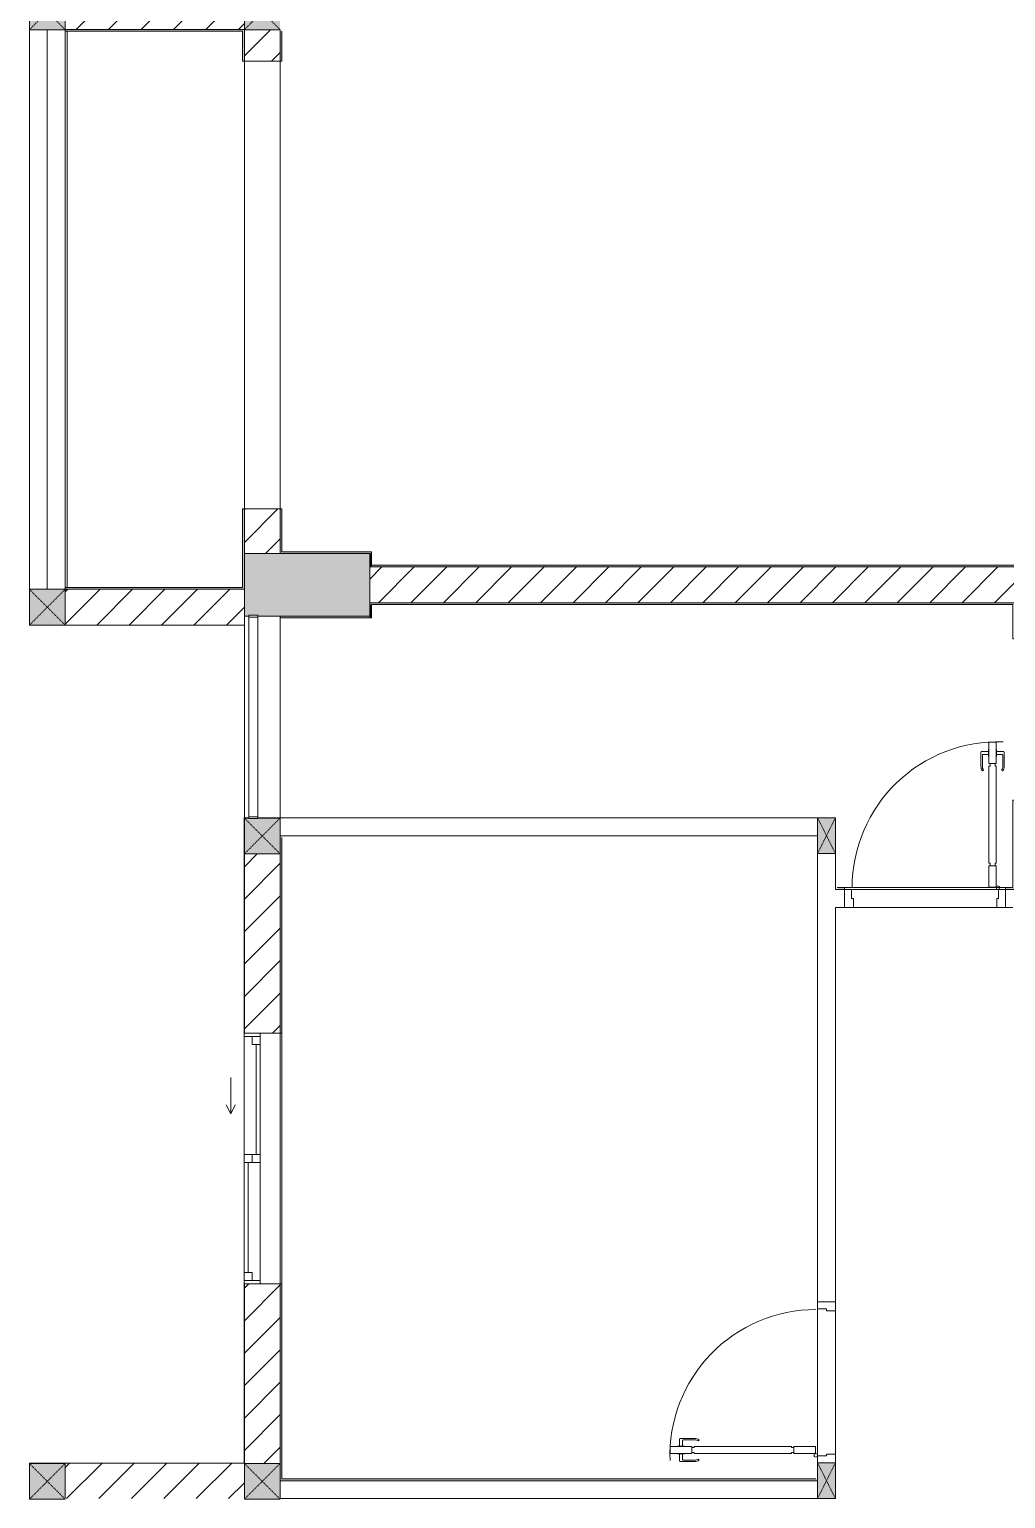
# Model space of a CAD drawing. Header units: millimetres. Extents: x 31499 to 223976, y 3719 to 80291.
# Drawn here: x 202874 to 208324, y 56637 to 64837 of the extents above; entities that cross this region are included whole.
import ezdxf

# ---------------------------------------------------------------- set-up
doc = ezdxf.new("R2010")
doc.units = ezdxf.units.MM
doc.linetypes.add('IMPORT-Dash _2_', pattern=[6, 3, -3])
for name, color, linetype, lineweight in [('A-DETL-GENF-7', 170, 'Continuous', 9), ('A-DOOR-2', 170, 'Continuous', 9), ('A-FLOR-1', 170, 'Continuous', 9), ('A-FLOR-HRAL-6', 170, 'Continuous', 9), ('A-GLAZ-5', 170, 'Continuous', 9), ('A-WALL-1', 170, 'Continuous', 9), ('A-WALL-PATT-3', 170, 'Continuous', 9), ('A_1404_dwg-1', 170, 'Continuous', 9), ('I-WALL', 170, 'Continuous', 9), ('I-WALL-1', 170, 'Continuous', 9), ('S-COLS-1', 170, 'Continuous', 9), ('S-COLS-12', 170, 'IMPORT-Dash _2_', 9), ('S-COLS-2', 170, 'Continuous', 9), ('S-COLS-4', 170, 'Continuous', 9), ('S-COLS-HDLN-1', 170, 'IMPORT-Dash _2_', 9)]:
    doc.layers.add(name, color=color, linetype=linetype, lineweight=lineweight)
pattern_1 = [(45, (0, 0), (-90.50967, 90.50967), [])]

# ---------------------------------------------------------------- blocks, each defined once
blk = doc.blocks.new('A_1404_dwg_NCV_TKTC_KET CAU_rvt-1-TKTC_MB HOÀN THIỆN SÀN TẦNG 3-4-4819833-KeyPlan-CH2A_Tầng 3 - Tầng 8')
at = {"layer": 'S-COLS-1'}
blk.add_hatch(color=256, dxfattribs=at).paths.add_polyline_path([(108152.6, 61561.9), (108152.6, 61911.9), (107452.6, 61911.9), (107452.6, 61561.9), (107477.5, 61566.9), (107652.6, 61561.9)])
at = {"layer": 'A-FLOR-1'}
for p, q in [((106252.6, 64835.3), (106252.6, 61713.6)), ((107452.4, 60438.1), (107452.4, 56835.3))]:
    blk.add_line(p, q, dxfattribs=at)
at = {"layer": 'S-COLS-2'}
for p, q in [((107652.6, 61911.9), (107452.6, 61911.9)), ((108152.6, 61636.9), (108152.6, 61836.9)), ((107452.6, 61711.9), (107452.6, 61561.9))]:
    blk.add_line(p, q, dxfattribs=at)
blk = doc.blocks.new('A_1404_dwg_DOOR_CW_01 CANH MO-PANEL KINH - DIW_01-900x2200-CỬA GỖ VÂN LAMINATE-V58-TKTC_MB HOÀN THIỆN SÀN TẦNG 3-4-4819849-KeyPlan-CH2A_Tầng 3 - Tầng 8')
at = {"layer": 'A-DETL-GENF-7'}
for p, q in [((109882.1, 56930.3), (109882.1, 56969.3)), ((109965.6, 56973.3), (109886.1, 56973.3)), ((109899.1, 56930.3), (109899.1, 56961.3)), ((109903.1, 56965.3), (109965.6, 56965.3)), ((109991.4, 56965.2), (109986.8, 56958.6)), ((109882.1, 56886.3), (109882.1, 56847.3)), ((109965.6, 56843.3), (109886.1, 56843.3)), ((109899.1, 56886.3), (109899.1, 56855.3)), ((109903.1, 56851.3), (109965.6, 56851.3)), ((109991.4, 56851.4), (109986.8, 56858))]:
    blk.add_line(p, q, dxfattribs=at)
at = {"layer": 'A-DETL-GENF-7', "flags": 128}
for points in [[(109830.6, 56888.3), (109830.6, 56928.3), (109950.6, 56928.3), (109950.6, 56888.3)], [(109910.3, 56930.3), (109910.3, 56928.3), (109870.8, 56928.3), (109870.8, 56930.3)], [(110506.6, 56922.3), (110506.6, 56928.3), (109964.6, 56928.3), (109964.6, 56922.3), (109950.6, 56922.3), (109950.6, 56894.3), (109964.6, 56894.3), (109964.6, 56888.3), (110506.6, 56888.3), (110506.6, 56894.3), (110520.6, 56894.3), (110520.6, 56922.3)], [(110520.6, 56928.3), (110520.6, 56888.3), (110640.6, 56888.3), (110640.6, 56928.3)], [(109910.3, 56886.3), (109910.3, 56888.3), (109870.8, 56888.3), (109870.8, 56886.3)]]:
    blk.add_lwpolyline(points, close=True, dxfattribs=at)
at = {"layer": 'A-DETL-GENF-7'}
blk.add_circle((110642.6, 56878.3), 10, dxfattribs=at)
for centre, radius, start, end in [((110642.6, 56878.3), 814, 90, 182), ((109886.1, 56969.3), 4, 90, 180), ((109903.1, 56961.3), 4, 90, 180), ((109965.6, 56928.3), 45, 55, 90), ((109965.6, 56928.3), 37, 55, 90), ((109886.1, 56847.3), 4, 180, 270), ((109903.1, 56855.3), 4, 180, 270), ((109965.6, 56888.3), 37, 270, 305), ((109965.6, 56888.3), 45, 270, 305)]:
    blk.add_arc(centre, radius, start, end, dxfattribs=at)
at = {"layer": 'A-DOOR-2'}
blk.add_line((110652.6, 56878.3), (110652.6, 56903.3), dxfattribs=at)
at = {"layer": 'A-DOOR-2', "flags": 128}
blk.add_lwpolyline([(110752.6, 57685.3), (110752.6, 57735.3), (110652.6, 57735.3), (110652.6, 57695.3), (110702.6, 57695.3), (110702.6, 57685.3)], close=True, dxfattribs=at)
blk.add_lwpolyline([(110752.6, 56836.9), (110752.6, 56885.3), (110702.6, 56885.3), (110702.6, 56875.3), (110652.6, 56875.3), (110652.6, 56836.9)], dxfattribs=at)
blk = doc.blocks.new('A_1404_dwg_Railing - 50 x 10mm-901205-TKTC_MB HOÀN THIỆN SÀN TẦNG 3-4-4819861-KeyPlan-CH2A_Tầng 3 - Tầng 8')
at = {"layer": 'A-FLOR-HRAL-6', "flags": 128}
blk.add_lwpolyline([(107527.5, 61566.9), (107477.5, 61566.9), (107477.5, 61556.9), (107527.5, 61556.9)], close=True, dxfattribs=at)
blk = doc.blocks.new('A_1404_dwg_Railing - 50 x 10mm-901205-TKTC_MB HOÀN THIỆN SÀN TẦNG 3-4-V107-KeyPlan-CH2A_Tầng 3 - Tầng 8')
at = {"layer": 'A-FLOR-HRAL-6'}
for p, q in [((107527.5, 60435.3), (107527.5, 60441.9)), ((107477.5, 60431.9), (107527.5, 60431.9))]:
    blk.add_line(p, q, dxfattribs=at)
at = {"layer": 'A-FLOR-HRAL-6', "flags": 128}
blk.add_lwpolyline([(107527.5, 60441.9), (107477.5, 60441.9), (107477.5, 60431.9)], dxfattribs=at)
blk = doc.blocks.new('A_1404_dwg_Railing - Railing-883253-TKTC_MB HOÀN THIỆN SÀN TẦNG 3-4-4819862-KeyPlan-CH2A_Tầng 3 - Tầng 8')
at = {"layer": 'A-FLOR-HRAL-6'}
for p, q in [((107477.5, 61556.9), (107477.5, 60441.9)), ((107527.5, 60441.9), (107527.5, 61556.9))]:
    blk.add_line(p, q, dxfattribs=at)
for name in ['A_1404_dwg_Railing - 50 x 10mm-901205-TKTC_MB HOÀN THIỆN SÀN TẦNG 3-4-4819861-KeyPlan-CH2A_Tầng 3 - Tầng 8', 'A_1404_dwg_Railing - 50 x 10mm-901205-TKTC_MB HOÀN THIỆN SÀN TẦNG 3-4-V107-KeyPlan-CH2A_Tầng 3 - Tầng 8']:
    blk.add_blockref(name, (0, 0))
blk = doc.blocks.new('A_1404_dwg_G1_SOF - BO TRU - 100x200-745959-TKTC_MB HOÀN THIỆN SÀN TẦNG 3-4-4819847-KeyPlan-CH2A_Tầng 3 - Tầng 8')
at = {"layer": 'S-COLS-1'}
blk.add_hatch(color=256, dxfattribs=at).paths.add_polyline_path([(111052.6, 40036.9), (111052.6, 40236.9), (110952.6, 40236.9), (110952.6, 40036.9)])
at = {"layer": 'S-COLS-1', "flags": 128}
blk.add_lwpolyline([(110952.6, 40036.9), (111052.6, 40036.9), (111052.6, 40236.9), (110952.6, 40236.9)], close=True, dxfattribs=at)
at = {"layer": 'S-COLS-HDLN-1'}
for p, q in [((110952.6, 40036.9), (111052.6, 40236.9)), ((111052.6, 40036.9), (110952.6, 40236.9))]:
    blk.add_line(p, q, dxfattribs=at)
blk = doc.blocks.new('A_1404_dwg_DOOR_CW_01 CANH MO-PANEL KINH - DIG_01-900x2200-CỬA NHÔM KÍNH-901215-TKTC_MB HOÀN THIỆN SÀN TẦNG 3-4-4819898-KeyPlan-CH2A_Tầng 3 - Tầng 8')
at = {"layer": 'A-DETL-GENF-7'}
for p, q in [((37864.6, 68823.9), (37864.6, 68903.4)), ((37907.6, 68907.4), (37868.6, 68907.4)), ((37872.6, 68886.4), (37872.6, 68823.9)), ((37907.6, 68890.4), (37876.6, 68890.4)), ((37951.6, 68907.4), (37990.6, 68907.4)), ((37951.6, 68890.4), (37982.6, 68890.4)), ((37986.6, 68886.4), (37986.6, 68823.9)), ((37994.6, 68823.9), (37994.6, 68903.4)), ((37872.7, 68798.1), (37879.3, 68802.7)), ((37986.4, 68798.1), (37979.9, 68802.7))]:
    blk.add_line(p, q, dxfattribs=at)
at = {"layer": 'A-DETL-GENF-7', "flags": 128}
for points in [[(37907.6, 68879.2), (37909.6, 68879.2), (37909.6, 68918.7), (37907.6, 68918.7)], [(37949.6, 68958.9), (37909.6, 68958.9), (37909.6, 68838.9), (37949.6, 68838.9)], [(37951.6, 68879.2), (37949.6, 68879.2), (37949.6, 68918.7), (37951.6, 68918.7)], [(37915.6, 68282.9), (37909.6, 68282.9), (37909.6, 68824.9), (37915.6, 68824.9), (37915.6, 68838.9), (37943.6, 68838.9), (37943.6, 68824.9), (37949.6, 68824.9), (37949.6, 68282.9), (37943.6, 68282.9), (37943.6, 68268.9), (37915.6, 68268.9)], [(37909.6, 68268.9), (37949.6, 68268.9), (37949.6, 68148.9), (37909.6, 68148.9)]]:
    blk.add_lwpolyline(points, close=True, dxfattribs=at)
at = {"layer": 'A-DETL-GENF-7'}
blk.add_circle((37959.6, 68146.9), 10, dxfattribs=at)
for centre, radius, start, end in [((37959.6, 68146.9), 814, 88, 180), ((37868.6, 68903.4), 4, 90, 180), ((37876.6, 68886.4), 4, 90, 180), ((37982.6, 68886.4), 4, 0, 90), ((37990.6, 68903.4), 4, 0, 90), ((37909.6, 68823.9), 45, 180, 215), ((37909.6, 68823.9), 37, 180, 215), ((37949.6, 68823.9), 37, 325, 0), ((37949.6, 68823.9), 45, 325, 0)]:
    blk.add_arc(centre, radius, start, end, dxfattribs=at)
at = {"layer": 'A-DOOR-2'}
blk.add_line((37959.6, 68136.9), (37934.6, 68136.9), dxfattribs=at)
at = {"layer": 'A-DOOR-2', "flags": 128}
for points in [[(37102.6, 68036.9), (37102.6, 68136.9), (37142.6, 68136.9), (37142.6, 68086.9), (37152.6, 68086.9), (37152.6, 68036.9)], [(37952.6, 68036.9), (37952.6, 68086.9), (37962.6, 68086.9), (37962.6, 68136.9), (38002.6, 68136.9), (38002.6, 68036.9)]]:
    blk.add_lwpolyline(points, close=True, dxfattribs=at)
blk = doc.blocks.new('A_1404_dwg_NCV_TKTC_TANG 3 - 4_rvt-1-TKTC_MB HOÀN THIỆN SÀN TẦNG 3-4-4819943-KeyPlan-CH2A_Tầng 3 - Tầng 8')
at = {"layer": 'A-WALL-PATT-3'}
for points in [[(106452.6, 64826.9), (107442.6, 64826.9), (107442.6, 64836.9), (106452.6, 64835.3)], [(108162.6, 61912), (108162.6, 61922), (107662.6, 61922), (107662.6, 61912), (108152.6, 61912)], [(108152.6, 61836.9), (108162.6, 61836.9), (108162.6, 61912), (108152.6, 61911.9), (108152.6, 61846.9)], [(115142.6, 61836.9), (115152.6, 61836.9), (115152.6, 61846.9), (108162.6, 61846.9), (108162.6, 61836.9), (111952.2, 61836.9)], [(107442.6, 61711.9), (107442.6, 61721.9), (106452.6, 61721.9), (106452.6, 61711.9)], [(109765.5, 61626.9), (111752.6, 61626.9), (111752.2, 61636.9), (108152.6, 61636.9), (108152.6, 61626.9), (108162.6, 61626.9)], [(108152.6, 61551.9), (108162.6, 61551.9), (108162.6, 61626.9), (108152.6, 61626.9), (108152.6, 61561.9)], [(107652.6, 61551.9), (108152.6, 61551.9), (108152.6, 61561.9), (107652.6, 61561.9)], [(110652.6, 56736.9), (110652.6, 56746.9), (107662.6, 56746.9), (107662.6, 56736.9), (109765.5, 56736.9)]]:
    blk.add_hatch(color=256, dxfattribs=at).paths.add_polyline_path(points)
h = blk.add_hatch(color=256, dxfattribs=at)
h.paths.add_polyline_path([(107452.6, 61711.9), (107452.6, 62160.3), (107442.6, 62160.3), (107442.6, 61711.9)])
h.paths.add_polyline_path([(107442.6, 64660.3), (107452.6, 64660.3), (107452.6, 64836.9), (107442.6, 64835.3)])
h = blk.add_hatch(color=256, dxfattribs=at)
h.paths.add_polyline_path([(107662.6, 61912), (107662.6, 62160.3), (107652.6, 62160.3), (107652.6, 61912)])
h.paths.add_polyline_path([(107652.6, 64660.3), (107662.6, 64660.3), (107662.6, 64826.9), (107652.6, 64826.9)])
h = blk.add_hatch(color=256, dxfattribs=at)
h.paths.add_polyline_path([(107652.6, 56736.9), (107662.6, 56736.9), (107662.6, 57835.3), (107652.6, 57835.3), (107652.6, 56746.9)])
h.paths.add_polyline_path([(107652.6, 59235.3), (107662.6, 59235.3), (107662.6, 60326.9), (107652.6, 60326.9), (107652.6, 60235.3)])
h = blk.add_hatch(color=256, dxfattribs=at)
h.paths.add_polyline_path([(111752.6, 60036.9), (111752.6, 60046.9), (111702.6, 60046.9), (111702.6, 60036.9), (111742.6, 60036.9)])
h.paths.add_polyline_path([(110762.6, 60036.9), (110802.6, 60036.9), (110802.6, 60046.9), (110762.6, 60046.9)])
at = {"layer": 'A-FLOR-1'}
for p, q in [((107652.6, 64835.3), (107652.6, 64826.9)), ((107652.6, 64660.3), (107652.6, 62160.3)), ((108152.6, 61911.9), (108152.6, 61836.9)), ((107652.6, 60336.9), (107652.6, 60326.9)), ((111662.6, 60036.9), (110842.6, 60036.9)), ((110652.6, 56875.3), (110652.6, 57695.3)), ((110752.6, 57685.3), (110752.6, 56885.3))]:
    blk.add_line(p, q, dxfattribs=at)
at = {"layer": 'A-FLOR-1', "flags": 128}
for points in [[(107452.6, 64660.3), (107452.6, 62160.3), (107652.6, 62160.3), (107652.6, 64660.3)], [(111652.6, 59936.9), (110852.6, 59936.9)]]:
    blk.add_lwpolyline(points, close=True, dxfattribs=at)
at = {"layer": 'A-WALL-1'}
for p, q in [((107527.5, 61561.9), (107652.6, 61561.9)), ((110652.6, 60436.9), (107652.6, 60436.9)), ((107652.6, 60435.3), (107652.6, 60336.9)), ((107652.6, 60336.9), (110652.6, 60336.9)), ((110652.6, 60236.9), (110652.6, 57735.3)), ((110802.6, 60036.9), (110762.6, 60036.9)), ((110802.6, 59936.9), (110802.6, 60036.9)), ((111702.6, 60036.9), (111702.6, 59936.9)), ((111752.6, 60036.9), (111702.6, 60036.9)), ((110752.6, 59926.9), (110752.6, 59936.9)), ((110752.6, 59936.9), (110802.6, 59936.9)), ((110752.6, 57735.3), (110752.6, 59926.9)), ((111652.6, 59936.9), (110852.6, 59936.9)), ((111702.6, 59936.9), (111742.6, 59936.9)), ((110652.6, 57735.3), (110752.6, 57735.3)), ((110652.6, 56875.3), (110652.6, 57695.3)), ((110752.6, 57685.3), (110752.6, 56885.3)), ((107652.6, 56736.9), (107652.6, 56636.9)), ((110652.6, 56736.9), (107652.6, 56736.9)), ((107652.6, 56636.9), (110652.6, 56636.9))]:
    blk.add_line(p, q, dxfattribs=at)
at = {"layer": 'A-WALL-1', "flags": 128}
for points in [[(107477.5, 60437.3), (107452.6, 60437.3), (107452.6, 61561.9), (107477.5, 61561.9)], [(107652.6, 61551.9), (107652.6, 60437.3), (107527.5, 60437.3)], [(110762.6, 60036.9), (110752.6, 60036.9), (110752.6, 60236.9)]]:
    blk.add_lwpolyline(points, dxfattribs=at)
at = {"layer": 'I-WALL'}
for p, q in [((106452.6, 61721.9), (106452.6, 64826.9)), ((106462.6, 64826.9), (106462.6, 61721.9)), ((110762.6, 60036.9), (110802.6, 60036.9)), ((110802.6, 60046.9), (111702.6, 60046.9)), ((111702.6, 60036.9), (111752.6, 60036.9)), ((107652.6, 57835.3), (107652.6, 59235.3)), ((107662.6, 59235.3), (107662.6, 57835.3))]:
    blk.add_line(p, q, dxfattribs=at)
at = {"layer": 'I-WALL-1'}
for p, q in [((107452.6, 64836.9), (107442.6, 64836.9)), ((107652.6, 60326.9), (107652.6, 60235.3)), ((107652.6, 56833.3), (107652.6, 56736.9))]:
    blk.add_line(p, q, dxfattribs=at)
at = {"layer": 'I-WALL-1', "flags": 128}
for points in [[(107442.6, 64836.9), (106452.6, 64836.9), (106452.6, 64826.9), (107442.6, 64826.9), (107442.6, 64660.3), (107452.6, 64660.3), (107452.6, 64835.3)], [(107652.6, 64826.9), (107652.6, 64660.3), (107662.6, 64660.3), (107662.6, 64826.9)], [(115142.6, 61846.9), (108162.6, 61846.9), (108162.6, 61912), (108162.6, 61922), (107662.6, 61922), (107662.6, 62160.3), (107652.6, 62160.3), (107652.6, 61912), (107662.6, 61912), (108152.6, 61912), (108152.6, 61836.9), (108162.6, 61836.9), (111752.2, 61836.9)], [(111752.6, 61626.9), (111752.6, 61636.9), (108152.6, 61636.9), (108152.6, 61626.9), (108152.6, 61561.9), (107652.6, 61561.9), (107652.6, 61551.9), (108152.6, 61551.9), (108162.6, 61551.9), (108162.6, 61626.9), (111742.6, 61626.9), (111742.6, 61434.9), (111752.6, 61434.9)], [(111752.6, 60534.9), (111742.6, 60534.9), (111742.6, 60046.9), (111702.6, 60046.9), (111702.6, 60036.9)], [(107652.6, 60235.3), (107652.6, 59235.3), (107662.6, 59235.3), (107662.6, 60326.9)], [(110802.6, 60036.9), (110802.6, 60046.9), (110762.6, 60046.9)], [(110642.6, 56746.9), (107662.6, 56746.9), (107662.6, 57835.3), (107652.6, 57835.3), (107652.6, 56833.3)], [(107652.6, 56736.9), (107662.6, 56736.9), (110652.6, 56736.9)]]:
    blk.add_lwpolyline(points, dxfattribs=at)
blk.add_lwpolyline([(106452.6, 61711.9), (107442.6, 61711.9), (107452.6, 61711.9), (107452.6, 62160.3), (107442.6, 62160.3), (107442.6, 61721.9), (106452.6, 61721.9)], close=True, dxfattribs=at)
for name, p in [('A_1404_dwg_Railing - Railing-883253-TKTC_MB HOÀN THIỆN SÀN TẦNG 3-4-4819862-KeyPlan-CH2A_Tầng 3 - Tầng 8', (0, 0)), ('A_1404_dwg_DOOR_CW_01 CANH MO-PANEL KINH - DIG_01-900x2200-CỬA NHÔM KÍNH-901215-TKTC_MB HOÀN THIỆN SÀN TẦNG 3-4-4819898-KeyPlan-CH2A_Tầng 3 - Tầng 8', (73700, -8100)), ('A_1404_dwg_DOOR_CW_01 CANH MO-PANEL KINH - DIW_01-900x2200-CỬA GỖ VÂN LAMINATE-V58-TKTC_MB HOÀN THIỆN SÀN TẦNG 3-4-4819849-KeyPlan-CH2A_Tầng 3 - Tầng 8', (0, 0))]:
    blk.add_blockref(name, p)
at = {"rotation": 180}
for p in [(221705.1, 100473.9), (221705.1, 96873.9)]:
    blk.add_blockref('A_1404_dwg_G1_SOF - BO TRU - 100x200-745959-TKTC_MB HOÀN THIỆN SÀN TẦNG 3-4-4819847-KeyPlan-CH2A_Tầng 3 - Tầng 8', p, dxfattribs=at)
blk = doc.blocks.new('A_1404_dwg_1_FAMILY RVT - W01-WxH 1400x1400xmm-389822-TKTC_MB HOÀN THIỆN SÀN TẦNG 3-4-V116-KeyPlan-CH2A_Tầng 3 - Tầng 8')
at = {"layer": 'A-GLAZ-5'}
for p, q in [((53452.6, 67435.3), (53252.6, 67435.3)), ((53452.6, 67416.3), (53363.7, 67416.3)), ((53430.3, 67371.8), (53430.3, 66757.5)), ((53408.1, 66713.1), (53408.1, 66757.5)), ((53452.6, 66757.5), (53452.6, 66713.1)), ((53385.9, 66713.1), (53385.9, 66098.8)), ((53528.8, 66486.9), (53528.8, 66283.7)), ((53452.6, 66054.4), (53363.7, 66054.4))]:
    blk.add_line(p, q, dxfattribs=at)
at = {"layer": 'A-GLAZ-5', "flags": 128}
for points in [[(53252.6, 66035.3), (53452.6, 66035.3), (53452.6, 67435.3), (53452.6, 67371.8)], [(53363.7, 67435.3), (53363.7, 67416.3), (53363.7, 66757.5), (53363.7, 66713.1), (53363.7, 66098.8), (53363.7, 66035.3)], [(53363.7, 66757.5), (53452.6, 66757.5), (53452.6, 67371.8), (53408.1, 67371.8), (53408.1, 67416.3)], [(53363.7, 66713.1), (53452.6, 66713.1), (53452.6, 66054.4), (53452.6, 66035.3)], [(53554.2, 66436.1), (53528.8, 66486.9), (53503.4, 66436.1)], [(53408.1, 66054.4), (53408.1, 66098.8), (53363.7, 66098.8)]]:
    blk.add_lwpolyline(points, dxfattribs=at)
blk = doc.blocks.new('A_1404_dwg_G1_SOF - BO TRU - 200x200-V50-TKTC_MB HOÀN THIỆN SÀN TẦNG 3-4-4820030-KeyPlan-CH2A_Tầng 3 - Tầng 8')
at = {"layer": 'S-COLS-12'}
blk.add_hatch(color=256, dxfattribs=at).paths.add_polyline_path([(106452.6, 56633.3), (106452.6, 56833.3), (106252.6, 56833.3), (106252.6, 56633.3)])
at = {"layer": 'S-COLS-4', "flags": 128}
blk.add_lwpolyline([(106452.6, 56633.3), (106252.6, 56633.3), (106252.6, 56833.3), (106452.6, 56833.3), (106452.6, 56636.9)], dxfattribs=at)
at = {"layer": 'S-COLS-HDLN-1'}
for p, q in [((106252.6, 56833.3), (106452.6, 56633.3)), ((106452.6, 56833.3), (106252.6, 56633.3))]:
    blk.add_line(p, q, dxfattribs=at)
blk = doc.blocks.new('A_1404_dwg_G1_SOF - BO TRU - 200x200-V42-TKTC_MB HOÀN THIỆN SÀN TẦNG 3-4-4820022-KeyPlan-CH2A_Tầng 3 - Tầng 8')
at = {"layer": 'S-COLS-12'}
blk.add_hatch(color=256, dxfattribs=at).paths.add_polyline_path([(118702.6, 17236.9), (118702.6, 17436.9), (118502.6, 17436.9), (118502.6, 17236.9)])
at = {"layer": 'S-COLS-4', "flags": 128}
blk.add_lwpolyline([(118702.6, 17436.9), (118702.6, 17236.9), (118502.6, 17236.9), (118502.6, 17436.9)], close=True, dxfattribs=at)
at = {"layer": 'S-COLS-HDLN-1'}
for p, q in [((118502.6, 17436.9), (118702.6, 17236.9)), ((118702.6, 17436.9), (118502.6, 17236.9))]:
    blk.add_line(p, q, dxfattribs=at)
blk = doc.blocks.new('A_1404_dwg_G1_SOF - BO TRU - 200x200-V51-TKTC_MB HOÀN THIỆN SÀN TẦNG 3-4-4820031-KeyPlan-CH2A_Tầng 3 - Tầng 8')
at = {"layer": 'S-COLS-12'}
blk.add_hatch(color=256, dxfattribs=at).paths.add_polyline_path([(106252.6, 64835.3), (106452.6, 64836.9), (106452.6, 65035.3), (106252.6, 65035.3), (106252.6, 64836.9)])
at = {"layer": 'S-COLS-4', "flags": 128}
blk.add_lwpolyline([(106452.6, 64835.3), (106252.6, 64835.3), (106252.6, 65035.3), (106452.6, 65035.3), (106452.6, 64836.9)], dxfattribs=at)
at = {"layer": 'S-COLS-HDLN-1'}
for p, q in [((106252.6, 65035.3), (106452.6, 64835.3)), ((106452.6, 65035.3), (106252.6, 64835.3))]:
    blk.add_line(p, q, dxfattribs=at)
blk = doc.blocks.new('A_1404_dwg_G1_SOF - BO TRU - 200x200-V55-TKTC_MB HOÀN THIỆN SÀN TẦNG 3-4-4820035-KeyPlan-CH2A_Tầng 3 - Tầng 8')
at = {"layer": 'S-COLS-12'}
blk.add_hatch(color=256, dxfattribs=at).paths.add_polyline_path([(107477.5, 60235.3), (107652.6, 60235.3), (107652.6, 60435.3), (107452.6, 60431.9), (107452.6, 60235.3)])
at = {"layer": 'S-COLS-4'}
blk.add_line((107527.5, 60435.3), (107652.6, 60435.3), dxfattribs=at)
at = {"layer": 'S-COLS-4', "flags": 128}
blk.add_lwpolyline([(107652.6, 60235.3), (107452.6, 60235.3), (107452.6, 60435.3), (107477.5, 60435.3)], dxfattribs=at)
at = {"layer": 'S-COLS-HDLN-1'}
for p, q in [((107452.6, 60435.3), (107652.6, 60235.3)), ((107652.6, 60435.3), (107452.6, 60235.3))]:
    blk.add_line(p, q, dxfattribs=at)
blk = doc.blocks.new('A_1404_dwg_G1_SOF - BO TRU - 200x200-V117-TKTC_MB HOÀN THIỆN SÀN TẦNG 3-4-4820039-KeyPlan-CH2A_Tầng 3 - Tầng 8')
at = {"layer": 'S-COLS-12'}
blk.add_hatch(color=256, dxfattribs=at).paths.add_polyline_path([(107452.6, 56633.3), (107652.6, 56636.9), (107652.6, 56833.3), (107452.6, 56833.3), (107452.6, 56636.9)])
at = {"layer": 'S-COLS-4'}
blk.add_line((107652.6, 56633.3), (107452.6, 56633.3), dxfattribs=at)
at = {"layer": 'S-COLS-4', "flags": 128}
blk.add_lwpolyline([(107452.6, 56636.9), (107452.6, 56833.3), (107652.6, 56833.3)], dxfattribs=at)
at = {"layer": 'S-COLS-HDLN-1'}
for p, q in [((107452.6, 56833.3), (107652.6, 56633.3)), ((107652.6, 56833.3), (107452.6, 56633.3))]:
    blk.add_line(p, q, dxfattribs=at)
blk = doc.blocks.new('A_1404_dwg_G1_SOF - BO TRU - 200x200-V118-TKTC_MB HOÀN THIỆN SÀN TẦNG 3-4-4820040-KeyPlan-CH2A_Tầng 3 - Tầng 8')
at = {"layer": 'S-COLS-12'}
blk.add_hatch(color=256, dxfattribs=at).paths.add_polyline_path([(107652.6, 64835.3), (107652.6, 65035.3), (107452.6, 65035.3), (107452.6, 64835.3)])
at = {"layer": 'S-COLS-4'}
blk.add_line((107652.6, 64835.3), (107452.6, 64835.3), dxfattribs=at)
at = {"layer": 'S-COLS-4', "flags": 128}
blk.add_lwpolyline([(107452.6, 64836.9), (107452.6, 65035.3), (107652.6, 65035.3)], dxfattribs=at)
at = {"layer": 'S-COLS-HDLN-1'}
for p, q in [((107452.6, 65035.3), (107652.6, 64835.3)), ((107652.6, 65035.3), (107452.6, 64835.3))]:
    blk.add_line(p, q, dxfattribs=at)
blk = doc.blocks.new('A_1404_dwg-4819832-KeyPlan-CH2A_Tầng 3 - Tầng 8')
at = {"layer": 'A-WALL-PATT-3'}
h = blk.add_hatch(dxfattribs=at)
h.set_pattern_fill('FP_31', color=256, style=0, pattern_type=2)
h.set_pattern_definition(pattern_1)
h.paths.add_polyline_path([(106452.6, 64836.9), (107452.6, 64836.9), (107452.6, 65035.3), (106452.6, 65035.3)])
h = blk.add_hatch(dxfattribs=at)
h.set_pattern_fill('FP_31', color=256, style=0, pattern_type=2)
h.set_pattern_definition(pattern_1)
h.paths.add_polyline_path([(107452.6, 61911.9), (107652.6, 61912), (107652.6, 62160.3), (107452.6, 62160.3)])
h.paths.add_polyline_path([(107452.6, 64660.3), (107652.6, 64660.3), (107652.6, 64835.3), (107452.6, 64835.3), (107452.6, 64826.9)])
h = blk.add_hatch(dxfattribs=at)
h.set_pattern_fill('FP_31', color=256, style=0, pattern_type=2)
h.set_pattern_definition(pattern_1)
h.paths.add_polyline_path([(115152.6, 61636.9), (115152.6, 61836.9), (111952.2, 61836.9), (111952.2, 61636.9)])
h.paths.add_polyline_path([(108152.6, 61636.9), (111752.2, 61636.9), (111752.2, 61836.9), (108152.6, 61836.9)])
h = blk.add_hatch(dxfattribs=at)
h.set_pattern_fill('FP_31', color=256, style=0, pattern_type=2)
h.set_pattern_definition(pattern_1)
h.paths.add_polyline_path([(107452.6, 61511.9), (107452.6, 61711.9), (106452.6, 61711.9), (106452.6, 61511.9)])
h = blk.add_hatch(dxfattribs=at)
h.set_pattern_fill('FP_31', color=256, style=0, pattern_type=2)
h.set_pattern_definition(pattern_1)
h.paths.add_polyline_path([(107652.6, 56833.3), (107652.6, 57835.3), (107452.6, 57835.3), (107452.6, 56833.3)])
h.paths.add_polyline_path([(107452.6, 59235.3), (107652.6, 59235.3), (107652.6, 60235.3), (107452.6, 60235.3), (107452.6, 59235.3)])
h = blk.add_hatch(dxfattribs=at)
h.set_pattern_fill('FP_31', color=256, style=0, pattern_type=2)
h.set_pattern_definition(pattern_1)
h.paths.add_polyline_path([(107452.6, 56636.9), (107452.6, 56835.3), (106452.6, 56833.3), (106452.6, 56636.9), (107442.6, 56636.9)])
at = {"layer": 'A-WALL-1'}
for p, q in [((106252.6, 61711.9), (106252.6, 64835.3)), ((106352.6, 64835.3), (106352.6, 61711.9)), ((107452.6, 61911.9), (107652.6, 61911.9)), ((108152.6, 61836.9), (108152.6, 61636.9)), ((107452.6, 61561.9), (107452.6, 61711.9)), ((106452.6, 61511.9), (107452.6, 61511.9)), ((107452.6, 60235.3), (107452.6, 59235.3))]:
    blk.add_line(p, q, dxfattribs=at)
at = {"layer": 'A-WALL-1', "flags": 128}
blk.add_lwpolyline([(107452.6, 57835.3), (107452.6, 56835.3), (106252.6, 56835.3), (106252.6, 56833.3)], dxfattribs=at)
for name, p in [('A_1404_dwg_NCV_TKTC_KET CAU_rvt-1-TKTC_MB HOÀN THIỆN SÀN TẦNG 3-4-4819833-KeyPlan-CH2A_Tầng 3 - Tầng 8', (0, 0)), ('A_1404_dwg_NCV_TKTC_TANG 3 - 4_rvt-1-TKTC_MB HOÀN THIỆN SÀN TẦNG 3-4-4819943-KeyPlan-CH2A_Tầng 3 - Tầng 8', (0, 0)), ('A_1404_dwg_G1_SOF - BO TRU - 200x200-V51-TKTC_MB HOÀN THIỆN SÀN TẦNG 3-4-4820031-KeyPlan-CH2A_Tầng 3 - Tầng 8', (0, 0)), ('A_1404_dwg_G1_SOF - BO TRU - 200x200-V118-TKTC_MB HOÀN THIỆN SÀN TẦNG 3-4-4820040-KeyPlan-CH2A_Tầng 3 - Tầng 8', (0, 0)), ('A_1404_dwg_G1_SOF - BO TRU - 200x200-V42-TKTC_MB HOÀN THIỆN SÀN TẦNG 3-4-4820022-KeyPlan-CH2A_Tầng 3 - Tầng 8', (-12250, 44275)), ('A_1404_dwg_G1_SOF - BO TRU - 200x200-V55-TKTC_MB HOÀN THIỆN SÀN TẦNG 3-4-4820035-KeyPlan-CH2A_Tầng 3 - Tầng 8', (0, 0)), ('A_1404_dwg_G1_SOF - BO TRU - 200x200-V50-TKTC_MB HOÀN THIỆN SÀN TẦNG 3-4-4820030-KeyPlan-CH2A_Tầng 3 - Tầng 8', (0, 0)), ('A_1404_dwg_G1_SOF - BO TRU - 200x200-V117-TKTC_MB HOÀN THIỆN SÀN TẦNG 3-4-4820039-KeyPlan-CH2A_Tầng 3 - Tầng 8', (0, 0))]:
    blk.add_blockref(name, p)
at = {"rotation": 180}
blk.add_blockref('A_1404_dwg_1_FAMILY RVT - W01-WxH 1400x1400xmm-389822-TKTC_MB HOÀN THIỆN SÀN TẦNG 3-4-V116-KeyPlan-CH2A_Tầng 3 - Tầng 8', (160905.1, 125270.6), dxfattribs=at)

msp = doc.modelspace()

# ---------------------------------------------------------------- block references
at = {"layer": 'A_1404_dwg-1'}
msp.add_blockref('A_1404_dwg-4819832-KeyPlan-CH2A_Tầng 3 - Tầng 8', (96621.6, 0), dxfattribs=at)

doc.saveas('drawing.dxf')
